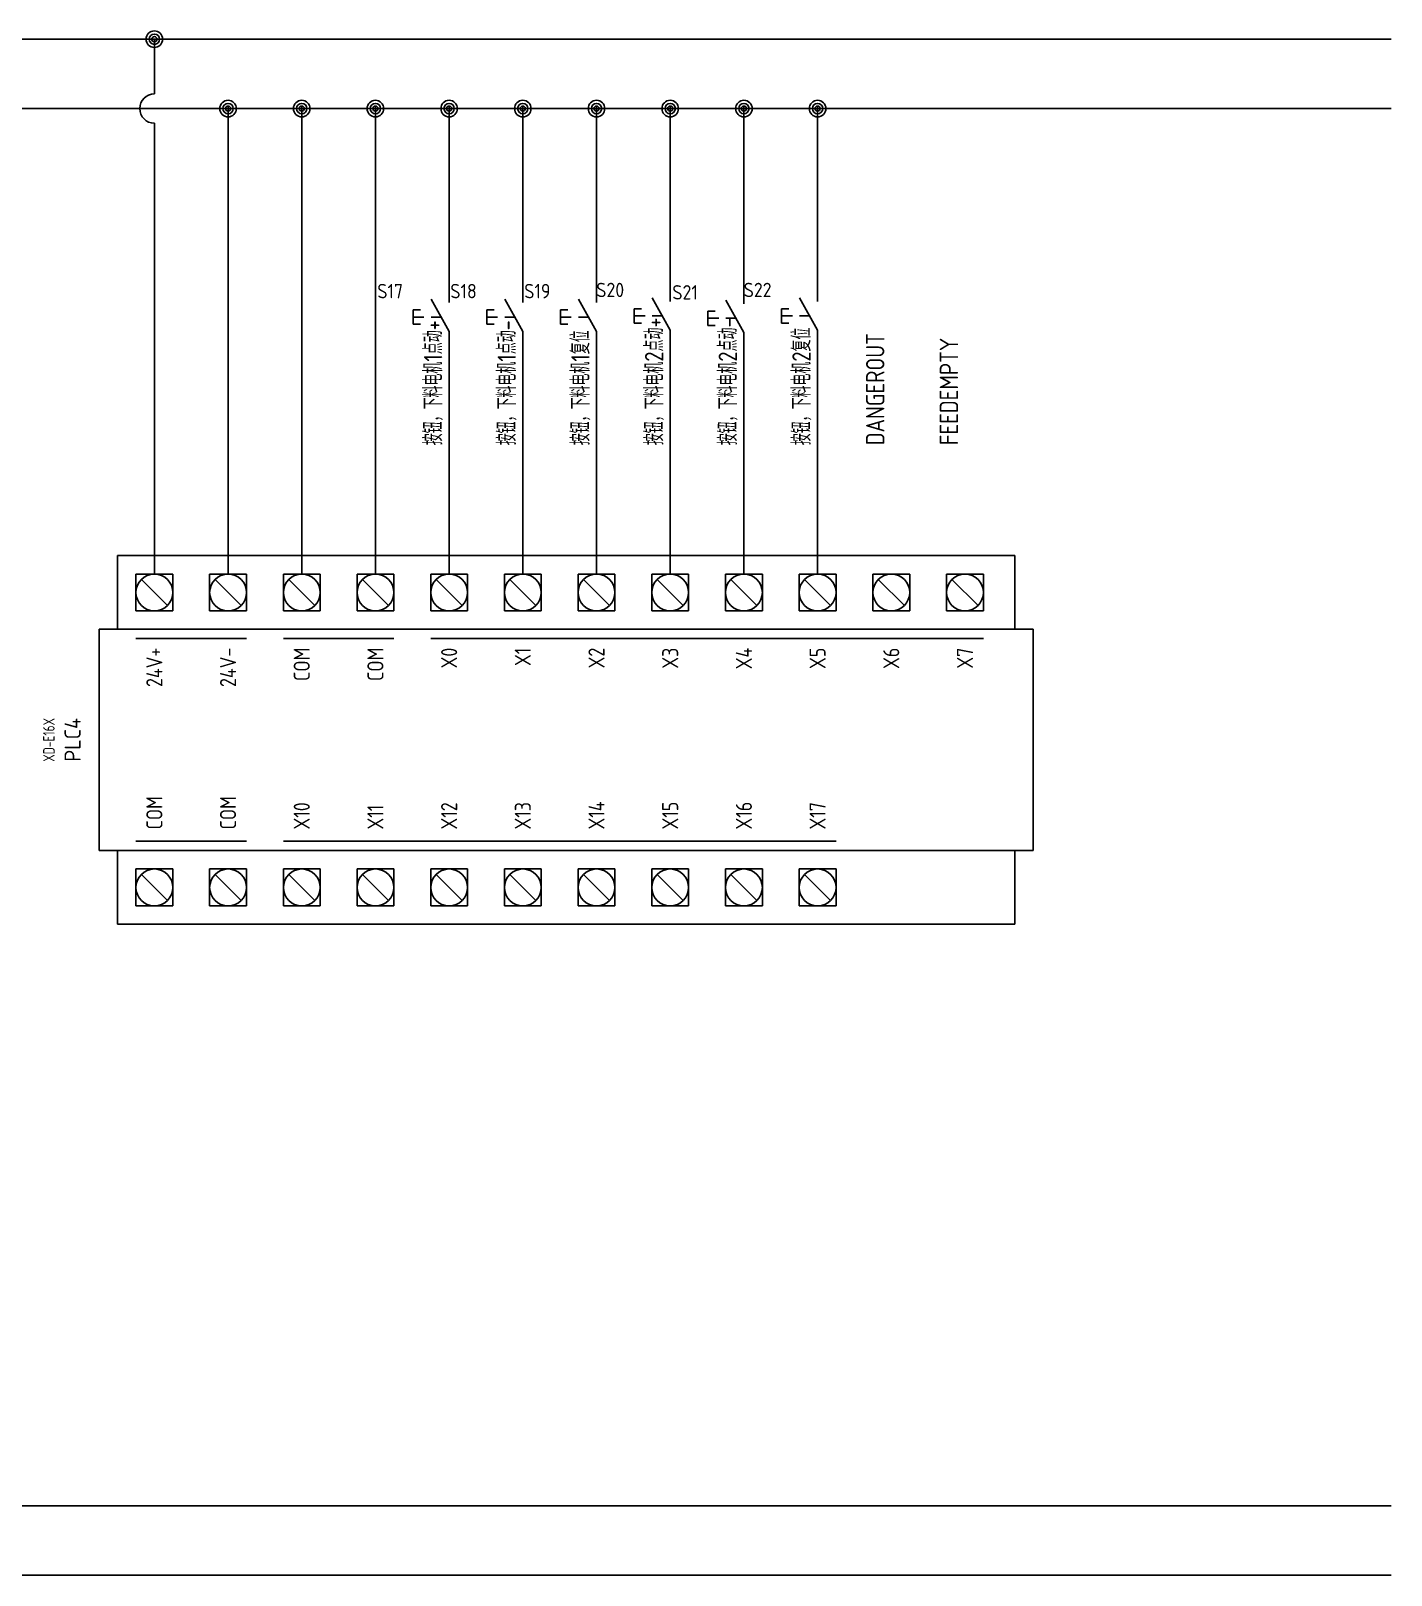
# Model space of a CAD drawing. Header units: millimetres. Extents: x 2028 to 2635, y 1301 to 1597.
# Drawn here: x 2399.1 to 2635.4, y 1303.6 to 1571.6 of the extents above; entities that cross this region are included whole.
import ezdxf
from ezdxf.enums import TextEntityAlignment as Align

# ---------------------------------------------------------------- set-up
doc = ezdxf.new("R2010")
doc.units = ezdxf.units.MM
for name, color, linetype in [('DESC', 150, 'Continuous'), ('SYMS', 7, 'Continuous'), ('TAGS', 150, 'Continuous'), ('TERMS', 123, 'Continuous'), ('WIRES', 7, 'Continuous')]:
    doc.layers.add(name, color=color, linetype=linetype)
doc.styles.add('WD_IEC', font='ISOCP2.shx', dxfattribs={"height": 4, "bigfont": 'gbcbig.shx'})

# ---------------------------------------------------------------- blocks, each defined once
blk = doc.blocks.new('PLCIO_XJEX16')
for p, q in [((-92.38, 39.24), (-92.38, 23.24)), ((102.4, 39.24), (-92.38, 39.24)), ((102.4, 23.24), (102.4, 39.24)), ((-88.38, 27.24), (-88.38, 35.24)), ((-88.38, 35.24), (-80.38, 35.24)), ((-87.21, 34.07), (-81.55, 28.42)), ((-80.38, 35.24), (-80.38, 27.24)), ((-72.38, 27.24), (-72.38, 35.24)), ((-72.38, 35.24), (-64.38, 35.24)), ((-71.21, 34.07), (-65.55, 28.42)), ((-64.38, 35.24), (-64.38, 27.24)), ((-56.38, 27.24), (-56.38, 35.24)), ((-56.38, 35.24), (-48.38, 35.24)), ((-55.21, 34.07), (-49.55, 28.42)), ((-48.38, 35.24), (-48.38, 27.24)), ((-40.38, 27.24), (-40.38, 35.24)), ((-40.38, 27.24), (-40.38, 35.24)), ((-40.38, 35.24), (-32.38, 35.24)), ((-40.38, 35.24), (-32.38, 35.24)), ((-39.21, 34.07), (-33.55, 28.42)), ((-32.38, 35.24), (-32.38, 27.24)), ((-32.38, 35.24), (-32.38, 27.24)), ((-24.38, 27.24), (-24.38, 35.24)), ((-24.38, 35.24), (-16.38, 35.24)), ((-23.21, 34.07), (-17.55, 28.42)), ((-16.38, 35.24), (-16.38, 27.24)), ((-8.38, 27.24), (-8.38, 35.24)), ((-8.38, 35.24), (-0.38, 35.24)), ((-7.21, 34.07), (-1.55, 28.42)), ((-0.38, 35.24), (-0.38, 27.24)), ((7.62, 27.24), (7.62, 35.24)), ((7.62, 35.24), (15.62, 35.24)), ((8.79, 34.07), (14.45, 28.42)), ((15.62, 35.24), (15.62, 27.24)), ((23.62, 27.24), (23.62, 35.24)), ((23.62, 35.24), (31.62, 35.24)), ((24.79, 34.07), (30.45, 28.42)), ((31.62, 35.24), (31.62, 27.24)), ((39.62, 27.24), (39.62, 35.24)), ((39.62, 35.24), (47.62, 35.24)), ((40.79, 34.07), (46.45, 28.42)), ((47.62, 35.24), (47.62, 27.24)), ((55.62, 27.24), (55.62, 35.24)), ((55.62, 35.24), (63.62, 35.24)), ((56.79, 34.07), (62.45, 28.42)), ((63.62, 35.24), (63.62, 27.24)), ((71.62, 27.24), (71.62, 35.24)), ((71.62, 35.24), (79.62, 35.24)), ((72.79, 34.07), (78.45, 28.42)), ((79.62, 35.24), (79.62, 27.24)), ((87.62, 27.24), (87.62, 35.24)), ((87.62, 35.24), (95.62, 35.24)), ((88.79, 34.07), (94.45, 28.42)), ((95.62, 35.24), (95.62, 27.24)), ((-80.38, 27.24), (-88.38, 27.24)), ((-64.38, 27.24), (-72.38, 27.24)), ((-48.38, 27.24), (-56.38, 27.24)), ((-32.38, 27.24), (-40.38, 27.24)), ((-32.38, 27.24), (-40.38, 27.24)), ((-16.38, 27.24), (-24.38, 27.24)), ((-0.38, 27.24), (-8.38, 27.24)), ((15.62, 27.24), (7.62, 27.24)), ((31.62, 27.24), (23.62, 27.24)), ((47.62, 27.24), (39.62, 27.24)), ((63.62, 27.24), (55.62, 27.24)), ((79.62, 27.24), (71.62, 27.24)), ((95.62, 27.24), (87.62, 27.24)), ((-96.38, -24.76), (-96.38, 23.24)), ((-96.38, 23.24), (106.4, 23.24)), ((-88.38, 21.24), (-64.38, 21.24)), ((-56.38, 21.24), (-32.38, 21.24)), ((-24.38, 21.24), (95.62, 21.24)), ((106.4, 23.24), (106.4, -24.76)), ((-88.38, -22.76), (-64.38, -22.76)), ((-56.38, -22.76), (63.62, -22.76)), ((-92.38, -24.76), (-96.38, -24.76)), ((-92.38, -24.76), (-92.38, -40.76)), ((106.4, -24.76), (-92.38, -24.76)), ((102.4, -40.76), (102.4, -24.76)), ((-88.38, -28.76), (-80.38, -28.76)), ((-88.38, -36.76), (-88.38, -28.76)), ((-87.21, -29.93), (-81.55, -35.58)), ((-80.38, -28.76), (-80.38, -36.76)), ((-72.38, -28.76), (-64.38, -28.76)), ((-72.38, -28.76), (-64.38, -28.76)), ((-72.38, -36.76), (-72.38, -28.76)), ((-72.38, -36.76), (-72.38, -28.76)), ((-71.21, -29.93), (-65.55, -35.58)), ((-64.38, -28.76), (-64.38, -36.76)), ((-64.38, -28.76), (-64.38, -36.76)), ((-56.38, -28.76), (-48.38, -28.76)), ((-56.38, -28.76), (-48.38, -28.76)), ((-56.38, -36.76), (-56.38, -28.76)), ((-56.38, -36.76), (-56.38, -28.76)), ((-55.21, -29.93), (-49.55, -35.58)), ((-48.38, -28.76), (-48.38, -36.76)), ((-48.38, -28.76), (-48.38, -36.76)), ((-40.38, -28.76), (-32.38, -28.76)), ((-40.38, -28.76), (-32.38, -28.76)), ((-40.38, -36.76), (-40.38, -28.76)), ((-40.38, -36.76), (-40.38, -28.76)), ((-39.21, -29.93), (-33.55, -35.58)), ((-32.38, -28.76), (-32.38, -36.76)), ((-32.38, -28.76), (-32.38, -36.76)), ((-24.38, -28.76), (-16.38, -28.76)), ((-24.38, -28.76), (-16.38, -28.76)), ((-24.38, -36.76), (-24.38, -28.76)), ((-24.38, -36.76), (-24.38, -28.76)), ((-23.21, -29.93), (-17.55, -35.58)), ((-16.38, -28.76), (-16.38, -36.76)), ((-16.38, -28.76), (-16.38, -36.76)), ((-8.38, -28.76), (-0.38, -28.76)), ((-8.38, -28.76), (-0.38, -28.76)), ((-8.38, -36.76), (-8.38, -28.76)), ((-8.38, -36.76), (-8.38, -28.76)), ((-7.21, -29.93), (-1.55, -35.58)), ((-0.38, -28.76), (-0.38, -36.76)), ((-0.38, -28.76), (-0.38, -36.76)), ((7.62, -28.76), (15.62, -28.76)), ((7.62, -28.76), (15.62, -28.76)), ((7.62, -36.76), (7.62, -28.76)), ((7.62, -36.76), (7.62, -28.76)), ((8.79, -29.93), (14.45, -35.58)), ((15.62, -28.76), (15.62, -36.76)), ((15.62, -28.76), (15.62, -36.76)), ((23.62, -28.76), (31.62, -28.76)), ((23.62, -28.76), (31.62, -28.76)), ((23.62, -36.76), (23.62, -28.76)), ((23.62, -36.76), (23.62, -28.76)), ((24.79, -29.93), (30.45, -35.58)), ((31.62, -28.76), (31.62, -36.76)), ((31.62, -28.76), (31.62, -36.76)), ((39.62, -28.76), (47.62, -28.76)), ((39.62, -28.76), (47.62, -28.76)), ((39.62, -36.76), (39.62, -28.76)), ((39.62, -36.76), (39.62, -28.76)), ((40.79, -29.93), (46.45, -35.58)), ((47.62, -28.76), (47.62, -36.76)), ((47.62, -28.76), (47.62, -36.76)), ((55.62, -28.76), (63.62, -28.76)), ((55.62, -28.76), (63.62, -28.76)), ((55.62, -36.76), (55.62, -28.76)), ((55.62, -36.76), (55.62, -28.76)), ((56.79, -29.93), (62.45, -35.58)), ((63.62, -28.76), (63.62, -36.76)), ((63.62, -28.76), (63.62, -36.76)), ((-80.38, -36.76), (-88.38, -36.76)), ((-64.38, -36.76), (-72.38, -36.76)), ((-64.38, -36.76), (-72.38, -36.76)), ((-48.38, -36.76), (-56.38, -36.76)), ((-48.38, -36.76), (-56.38, -36.76)), ((-32.38, -36.76), (-40.38, -36.76)), ((-32.38, -36.76), (-40.38, -36.76)), ((-16.38, -36.76), (-24.38, -36.76)), ((-16.38, -36.76), (-24.38, -36.76)), ((-0.38, -36.76), (-8.38, -36.76)), ((-0.38, -36.76), (-8.38, -36.76)), ((15.62, -36.76), (7.62, -36.76)), ((15.62, -36.76), (7.62, -36.76)), ((31.62, -36.76), (23.62, -36.76)), ((31.62, -36.76), (23.62, -36.76)), ((47.62, -36.76), (39.62, -36.76)), ((47.62, -36.76), (39.62, -36.76)), ((63.62, -36.76), (55.62, -36.76)), ((63.62, -36.76), (55.62, -36.76)), ((-92.38, -40.76), (102.4, -40.76))]:
    blk.add_line(p, q)
for centre in [(-84.38, 31.24), (-68.38, 31.24), (-52.38, 31.24), (-36.38, 31.24), (-20.38, 31.24), (-4.38, 31.24), (11.62, 31.24), (27.62, 31.24), (43.62, 31.24), (59.62, 31.24), (75.62, 31.24), (91.62, 31.24), (-84.38, -32.76), (-68.38, -32.76), (-52.38, -32.76), (-36.38, -32.76), (-20.38, -32.76), (-4.38, -32.76), (11.62, -32.76), (27.62, -32.76), (43.62, -32.76), (59.62, -32.76)]:
    blk.add_circle(centre, 4)
at = {"style": 'WD_IEC'}
for tag, p, width in [('DESCA45', (-21.88, 63.17), 0.9), ('DESCA46', (-5.88, 63.17), 0.9), ('DESCA47', (10.12, 63.17), 0.9), ('DESCA48', (26.12, 63.17), 0.9), ('DESCB48', (33.11, 63.17), 0.9), ('DESCA49', (42.12, 63.17), 0.9), ('DESCB45', (-14.89, 63.17), 0.9), ('DESCB46', (1.11, 63.17), 0.9), ('DESCB47', (17.11, 63.17), 0.9), ('DESCB49', (49.11, 63.17), 0.9), ('DESCA50', (58.12, 63.17), 0.9), ('DESCB50', (65.11, 63.17), 0.9), ('DESCA51', (74.12, 63.17), 0.9), ('DESCB51', (81.11, 63.17), 0.9), ('DESCA52', (90.12, 63.17), 0.9), ('DESCB52', (97.11, 63.17), 0.9), ('WDTAGALT', (-134.38, -12.76), 0.8)]:
    blk.add_attdef(tag, p, '', height=4, rotation=90, dxfattribs=dict(at, width=width))
at = {"style": 'WD_IEC', "width": 0.9}
for tag, p in [('TERM41', (-82.38, 36.48)), ('TERM42', (-66.38, 36.48)), ('TERM43', (-50.38, 36.48)), ('TERM44', (-34.38, 36.48)), ('TERM45', (-18.38, 36.48)), ('TERM46', (-2.38, 36.48)), ('TERM47', (13.62, 36.48)), ('TERM48', (29.62, 36.48)), ('TERM49', (45.62, 36.48)), ('TERM50', (61.62, 36.48)), ('TERM51', (77.62, 36.48)), ('TERM52', (93.62, 36.48))]:
    blk.add_attdef(tag, text='', height=2.5, rotation=90, dxfattribs=at).set_placement(p, align=Align.TOP_LEFT)
at = {"style": 'WD_IEC', "flags": 1}
for tag, p in [('X2TERM41', (-84.38, 35.24)), ('X2TERM42', (-68.38, 35.24)), ('X2TERM43', (-52.38, 35.24)), ('X2TERM44', (-36.38, 35.24)), ('X2TERM45', (-20.38, 35.24)), ('X2TERM46', (-4.38, 35.24)), ('X2TERM47', (11.62, 35.24)), ('X2TERM48', (27.62, 35.24)), ('X2TERM49', (43.62, 35.24)), ('X2TERM50', (59.62, 35.24)), ('X2TERM51', (75.62, 35.24)), ('X2TERM52', (91.62, 35.24)), ('X8TERM01', (-84.38, -36.76)), ('X8TERM02', (-68.38, -36.76)), ('X8TERM03', (-52.38, -36.76)), ('X8TERM04', (-36.38, -36.76)), ('X8TERM05', (-20.38, -36.76)), ('X8TERM06', (-4.38, -36.76)), ('X8TERM07', (11.62, -36.76)), ('X8TERM08', (27.62, -36.76)), ('X8TERM09', (43.62, -36.76)), ('X8TERM10', (59.62, -36.76))]:
    blk.add_attdef(tag, p, '', height=0.35, rotation=90, dxfattribs=at)
at = {"style": 'WD_IEC', "width": 0.9}
for tag, p in [('TERMDESC41', (-84.38, 19.24)), ('TERMDESC42', (-68.38, 19.24)), ('TERMDESC43', (-52.38, 19.24)), ('TERMDESC44', (-36.38, 19.24)), ('TAGA45', (-20.38, 19.24)), ('TAGA46', (-4.38, 19.24)), ('TAGA47', (11.62, 19.24)), ('TAGA48', (27.62, 19.24)), ('TAGA49', (43.62, 19.24)), ('TAGA50', (59.62, 19.24)), ('TAGA51', (75.62, 19.24)), ('TAGA52', (91.62, 19.24))]:
    blk.add_attdef(tag, text='', height=3.5, rotation=90, dxfattribs=at).set_placement(p, align=Align.MIDDLE_RIGHT)
at = {"linetype": 'Continuous', "style": 'WD_IEC', "flags": 9}
for tag, p in [('ASSYCODE', (-123.38, 6.6)), ('FAMILY', (-122.6, 6.63))]:
    blk.add_attdef(tag, text='', height=0.32, rotation=90, dxfattribs=at).set_placement(p, align=Align.CENTER)
at = {"style": 'WD_IEC'}
for tag, p in [('LINE1', (-115.09, -0.76)), ('LINE2', (-110.09, -0.76)), ('TAG1', (-100.38, -0.76))]:
    blk.add_attdef(tag, text='', height=3.5, rotation=90, dxfattribs=at).set_placement(p, align=Align.CENTER)
for tag, width, p in [('INST', 0.8, (-130.54, -0.76)), ('LOC', 0.8, (-127.1, -0.76)), ('MFG', 0.8, (-123.09, -0.76)), ('CAT', 0.9, (-119.59, -0.76)), ('DESC', 0.8, (-106.04, -0.76))]:
    blk.add_attdef(tag, text='', height=2.5, rotation=90, dxfattribs=dict(at, width=width)).set_placement(p, align=Align.CENTER)
at = {"style": 'WD_IEC', "width": 0.9}
for tag, p in [('TERMDESC01', (-84.38, -20.2)), ('TERMDESC02', (-68.38, -20.2)), ('TAGA04', (-36.38, -20.2)), ('TAGA03', (-52.38, -20.2)), ('TAGA05', (-20.38, -20.2)), ('TAGA06', (-4.38, -20.2)), ('TAGA07', (11.62, -20.2)), ('TAGA08', (27.62, -20.2)), ('TAGA09', (43.62, -20.2)), ('TAGA10', (59.62, -20.2))]:
    blk.add_attdef(tag, text='', height=3.5, rotation=90, dxfattribs=at).set_placement(p, align=Align.MIDDLE_LEFT)
for tag, p in [('TERM01', (-82.38, -37.67)), ('TERM02', (-66.38, -37.8)), ('TERM03', (-50.38, -37.8)), ('TERM04', (-34.38, -37.8)), ('TERM05', (-18.38, -37.8)), ('TERM06', (-2.38, -37.8)), ('TERM07', (13.62, -37.8)), ('TERM08', (29.62, -37.8)), ('TERM09', (45.62, -37.8)), ('TERM10', (61.62, -37.8))]:
    blk.add_attdef(tag, text='', height=2.5, rotation=90, dxfattribs=at).set_placement(p, align=Align.TOP_RIGHT)
for tag, p in [('DESCA02', (-69.88, -64.83)), ('DESCB02', (-62.89, -64.83)), ('DESCA03', (-53.88, -64.83)), ('DESCB03', (-46.89, -64.83)), ('DESCA04', (-37.88, -64.83)), ('DESCB04', (-30.89, -64.83)), ('DESCA05', (-21.88, -64.83)), ('DESCB05', (-14.89, -64.83)), ('DESCA06', (-5.88, -64.83)), ('DESCB06', (1.11, -64.83)), ('DESCA07', (10.12, -64.83)), ('DESCB07', (17.11, -64.83)), ('DESCA08', (26.12, -64.83)), ('DESCB08', (33.11, -64.83)), ('DESCA09', (42.12, -64.83)), ('DESCB09', (49.11, -64.83)), ('DESCA10', (58.12, -64.83)), ('DESCB10', (65.11, -64.83))]:
    blk.add_attdef(tag, text='', height=4, rotation=90, dxfattribs=at).set_placement(p, align=Align.RIGHT)
blk = doc.blocks.new('WDDOT')
for radius in [0.72, 0.449, 0.223]:
    blk.add_circle((0, 0), radius)
blk = doc.blocks.new('VPB11')
for p, q in [((0, 7.5), (0, 2.5)), ((0, -2.5), (-3.125, 3.125)), ((-6.25, 1.25), (-6.25, -1.25)), ((-6.25, 1.25), (-5, 1.25)), ((-6.25, 0), (-4.375, 0)), ((-3.125, 0), (-1.389, 0)), ((-6.25, -1.25), (-5, -1.25)), ((0, -2.5), (0, -7.5))]:
    blk.add_line(p, q)
at = {"style": 'WD_IEC'}
for tag, p in [('INST', (-8, 10.25)), ('LOC', (-8, 6.75)), ('TAG1', (-8, 3.25)), ('DESC1', (-8, -10.35)), ('DESC2', (-8, -13.85)), ('DESC3', (-8, -17.35))]:
    blk.add_attdef(tag, text='', height=2.5, dxfattribs=at).set_placement(p, align=Align.RIGHT)
blk.add_attdef('TERM01', text='', height=2, rotation=90, dxfattribs=at).set_placement((-1, 7.5), align=Align.RIGHT)
at = {"style": 'WD_IEC', "flags": 1}
for tag, p, height in [('X2TERM01', (0, 7.5), 0.32), ('CONTACT', (0.5, 4.5), 1), ('COMMON', (1.75, 3.25), 1), ('X1LINK', (0, 0), 0.32), ('ASSYCODE', (1, -4), 1), ('FAMILY', (1, -5.5), 1), ('X8TERM02', (0, -7.5), 0.32), ('CATDESC', (1, -7), 1)]:
    blk.add_attdef(tag, p, '', height=height, dxfattribs=at)
at = {"style": 'WD_IEC', "flags": 9}
for tag, p in [('MFG', (-8.5, -0.25)), ('CAT', (-8.5, -2.75))]:
    blk.add_attdef(tag, text='', height=1.5, dxfattribs=at).set_placement(p, align=Align.RIGHT)
at = {"style": 'WD_IEC'}
blk.add_attdef('TERM02', (-1, -7.5), '', height=2, rotation=90, dxfattribs=at)
at = {"lineweight": 15, "style": 'WD_IEC'}
blk.add_attdef('XREF', text='', height=2.5, dxfattribs=at).set_placement((-8, -6.35), align=Align.RIGHT)

msp = doc.modelspace()

# ---------------------------------------------------------------- linework, layer by layer
at = {"layer": 'WIRES'}
for p, q in [((2053.56, 1570.19), (2635.37, 1570.19)), ((2420.55, 1560.68), (2420.55, 1570.19)), ((2053.56, 1558.14), (2635.37, 1558.14)), ((2433.35, 1477.36), (2433.35, 1558.41)), ((2446.15, 1477.36), (2446.15, 1558.41)), ((2458.95, 1477.36), (2458.95, 1558.41)), ((2471.75, 1529.46), (2471.75, 1558.41)), ((2484.55, 1529.46), (2484.55, 1558.41)), ((2497.35, 1529.46), (2497.35, 1558.41)), ((2510.15, 1529.66), (2510.15, 1558.41)), ((2522.95, 1529.25), (2522.95, 1558.41)), ((2535.75, 1529.66), (2535.75, 1558.41)), ((2420.55, 1477.36), (2420.55, 1555.6)), ((2510.15, 1477.36), (2510.15, 1514.66)), ((2535.75, 1477.36), (2535.75, 1514.66)), ((2471.75, 1477.36), (2471.75, 1514.46)), ((2484.55, 1477.36), (2484.55, 1514.46)), ((2497.35, 1477.36), (2497.35, 1514.46)), ((2522.95, 1477.36), (2522.95, 1514.25)), ((2058.33, 1315.62), (2635.37, 1315.62)), ((2058.33, 1303.57), (2635.37, 1303.57))]:
    msp.add_line(p, q, dxfattribs=at)
msp.add_arc((2420.55, 1558.14), 2.54, 90, 270, dxfattribs=at)

# ---------------------------------------------------------------- block references
at = {"layer": 'SYMS', "xscale": 2, "yscale": 2, "zscale": 2}
for p in [(2420.55, 1570.19), (2433.35, 1558.14), (2446.15, 1558.14), (2458.95, 1558.14), (2471.75, 1558.14), (2484.55, 1558.14), (2497.35, 1558.14), (2510.15, 1558.14), (2522.95, 1558.14), (2535.75, 1558.14)]:
    msp.add_blockref('WDDOT', p, dxfattribs=at)
at = {"layer": 'SYMS'}
ref = msp.add_blockref('VPB11', (2471.75, 1521.96), dxfattribs=at)
ref.add_attrib('TAG1', 'S17', dxfattribs={"layer": 'TAGS', "height": 2.5, "style": 'WD_IEC'}).set_placement((2463.75, 1525.21), align=Align.RIGHT)
ref = msp.add_blockref('VPB11', (2484.55, 1521.96), dxfattribs=at)
ref.add_attrib('TAG1', 'S18', dxfattribs={"layer": 'TAGS', "height": 2.5, "style": 'WD_IEC'}).set_placement((2476.55, 1525.21), align=Align.RIGHT)
ref = msp.add_blockref('VPB11', (2497.35, 1521.96), dxfattribs=at)
ref.add_attrib('TAG1', 'S19', dxfattribs={"layer": 'TAGS', "height": 2.5, "style": 'WD_IEC'}).set_placement((2489.35, 1525.21), align=Align.RIGHT)
ref = msp.add_blockref('VPB11', (2510.15, 1522.16), dxfattribs=at)
ref.add_attrib('TAG1', 'S20', dxfattribs={"layer": 'TAGS', "height": 2.5, "style": 'WD_IEC'}).set_placement((2502.15, 1525.41), align=Align.RIGHT)
ref = msp.add_blockref('VPB11', (2522.95, 1521.75), dxfattribs=at)
ref.add_attrib('TAG1', 'S21', dxfattribs={"layer": 'TAGS', "height": 2.5, "style": 'WD_IEC'}).set_placement((2514.95, 1525), align=Align.RIGHT)
ref = msp.add_blockref('VPB11', (2535.75, 1522.16), dxfattribs=at)
ref.add_attrib('TAG1', 'S22', dxfattribs={"layer": 'TAGS', "height": 2.5, "style": 'WD_IEC'}).set_placement((2527.75, 1525.41), align=Align.RIGHT)
ref = msp.add_blockref('PLCIO_XJEX16', (2488.06, 1449.16), dxfattribs=dict(at, xscale=0.8, yscale=0.8, zscale=0.8))
ref.add_attrib('DESCA45', '按钮，下料电机1点动+', (2470.56, 1499.7), dxfattribs={"layer": 'DESC', "height": 3.2, "rotation": 90, "style": 'WD_IEC', "width": 0.9})
ref.add_attrib('DESCA46', '按钮，下料电机1点动-', (2483.36, 1499.7), dxfattribs={"layer": 'DESC', "height": 3.2, "rotation": 90, "style": 'WD_IEC', "width": 0.9})
ref.add_attrib('TAGA47', 'X2', dxfattribs={"layer": 'TAGS', "height": 2.8, "rotation": 90, "style": 'WD_IEC', "width": 0.9}).set_placement((2497.35, 1464.56), align=Align.MIDDLE_RIGHT)
ref.add_attrib('TAGA05', 'X12', dxfattribs={"layer": 'TAGS', "height": 2.8, "rotation": 90, "style": 'WD_IEC', "width": 0.9}).set_placement((2471.75, 1433), align=Align.MIDDLE_LEFT)
ref.add_attrib('TAGA45', 'X0', dxfattribs={"layer": 'TAGS', "height": 2.8, "rotation": 90, "style": 'WD_IEC', "width": 0.9}).set_placement((2471.75, 1464.56), align=Align.MIDDLE_RIGHT)
ref.add_attrib('TERMDESC43', 'COM', dxfattribs={"layer": 'TERMS', "height": 2.8, "rotation": 90, "style": 'WD_IEC', "width": 0.9}).set_placement((2446.15, 1464.56), align=Align.MIDDLE_RIGHT)
ref.add_attrib('TERMDESC42', '24V-', dxfattribs={"layer": 'TERMS', "height": 2.8, "rotation": 90, "style": 'WD_IEC', "width": 0.9}).set_placement((2433.35, 1464.56), align=Align.MIDDLE_RIGHT)
ref.add_attrib('TERMDESC02', 'COM', dxfattribs={"layer": 'TERMS', "height": 2.8, "rotation": 90, "style": 'WD_IEC', "width": 0.9}).set_placement((2433.35, 1433), align=Align.MIDDLE_LEFT)
ref.add_attrib('TERMDESC01', 'COM', dxfattribs={"layer": 'TERMS', "height": 2.8, "rotation": 90, "style": 'WD_IEC', "width": 0.9}).set_placement((2420.55, 1433), align=Align.MIDDLE_LEFT)
ref.add_attrib('TERMDESC41', '24V+', dxfattribs={"layer": 'TERMS', "height": 2.8, "rotation": 90, "style": 'WD_IEC', "width": 0.9}).set_placement((2420.55, 1464.56), align=Align.MIDDLE_RIGHT)
ref.add_attrib('TAG1', 'PLC4', dxfattribs={"layer": 'TAGS', "height": 2.8, "rotation": 90, "style": 'WD_IEC'}).set_placement((2407.75, 1448.56), align=Align.CENTER)
ref.add_attrib('DESC', 'XD-E16X', dxfattribs={"layer": 'DESC', "height": 2, "rotation": 90, "style": 'WD_IEC', "width": 0.8}).set_placement((2403.23, 1448.56), align=Align.CENTER)
ref.add_attrib('DESCA47', '按钮，下料电机1复位', (2496.16, 1499.7), dxfattribs={"layer": 'DESC', "height": 3.2, "rotation": 90, "style": 'WD_IEC', "width": 0.9})
ref.add_attrib('TAGA03', 'X10', dxfattribs={"layer": 'TAGS', "height": 2.8, "rotation": 90, "style": 'WD_IEC', "width": 0.9}).set_placement((2446.15, 1433), align=Align.MIDDLE_LEFT)
ref.add_attrib('TAGA04', 'X11', dxfattribs={"layer": 'TAGS', "height": 2.8, "rotation": 90, "style": 'WD_IEC', "width": 0.9}).set_placement((2458.95, 1433), align=Align.MIDDLE_LEFT)
ref.add_attrib('TAGA06', 'X13', dxfattribs={"layer": 'TAGS', "height": 2.8, "rotation": 90, "style": 'WD_IEC', "width": 0.9}).set_placement((2484.55, 1433), align=Align.MIDDLE_LEFT)
ref.add_attrib('TAGA07', 'X14', dxfattribs={"layer": 'TAGS', "height": 2.8, "rotation": 90, "style": 'WD_IEC', "width": 0.9}).set_placement((2497.35, 1433), align=Align.MIDDLE_LEFT)
ref.add_attrib('TAGA08', 'X15', dxfattribs={"layer": 'TAGS', "height": 2.8, "rotation": 90, "style": 'WD_IEC', "width": 0.9}).set_placement((2510.15, 1433), align=Align.MIDDLE_LEFT)
ref.add_attrib('TAGA09', 'X16', dxfattribs={"layer": 'TAGS', "height": 2.8, "rotation": 90, "style": 'WD_IEC', "width": 0.9}).set_placement((2522.95, 1433), align=Align.MIDDLE_LEFT)
ref.add_attrib('TAGA10', 'X17', dxfattribs={"layer": 'TAGS', "height": 2.8, "rotation": 90, "style": 'WD_IEC', "width": 0.9}).set_placement((2535.75, 1433), align=Align.MIDDLE_LEFT)
ref.add_attrib('TERMDESC44', 'COM', dxfattribs={"layer": 'TERMS', "height": 2.8, "rotation": 90, "style": 'WD_IEC', "width": 0.9}).set_placement((2458.95, 1464.56), align=Align.MIDDLE_RIGHT)
ref.add_attrib('TAGA46', 'X1', dxfattribs={"layer": 'TAGS', "height": 2.8, "rotation": 90, "style": 'WD_IEC', "width": 0.9}).set_placement((2484.55, 1464.56), align=Align.MIDDLE_RIGHT)
ref.add_attrib('TAGA48', 'X3', dxfattribs={"layer": 'TAGS', "height": 2.8, "rotation": 90, "style": 'WD_IEC', "width": 0.9}).set_placement((2510.15, 1464.56), align=Align.MIDDLE_RIGHT)
ref.add_attrib('DESCA48', '按钮，下料电机2点动+', (2508.96, 1499.7), dxfattribs={"layer": 'DESC', "height": 3.2, "rotation": 90, "style": 'WD_IEC', "width": 0.9})
ref.add_attrib('TAGA49', 'X4', dxfattribs={"layer": 'TAGS', "height": 2.8, "rotation": 90, "style": 'WD_IEC', "width": 0.9}).set_placement((2522.95, 1464.56), align=Align.MIDDLE_RIGHT)
ref.add_attrib('DESCA49', '按钮，下料电机2点动-', (2521.76, 1499.7), dxfattribs={"layer": 'DESC', "height": 3.2, "rotation": 90, "style": 'WD_IEC', "width": 0.9})
ref.add_attrib('TAGA50', 'X5', dxfattribs={"layer": 'TAGS', "height": 2.8, "rotation": 90, "style": 'WD_IEC', "width": 0.9}).set_placement((2535.75, 1464.56), align=Align.MIDDLE_RIGHT)
ref.add_attrib('DESCA50', '按钮，下料电机2复位', (2534.56, 1499.7), dxfattribs={"layer": 'DESC', "height": 3.2, "rotation": 90, "style": 'WD_IEC', "width": 0.9})
ref.add_attrib('TAGA51', 'X6', dxfattribs={"layer": 'TAGS', "height": 2.8, "rotation": 90, "style": 'WD_IEC', "width": 0.9}).set_placement((2548.55, 1464.56), align=Align.MIDDLE_RIGHT)
ref.add_attrib('DESCA51', 'DANGEROUT', (2547.36, 1499.7), dxfattribs={"layer": 'DESC', "height": 3.2, "rotation": 90, "style": 'WD_IEC', "width": 0.9})
ref.add_attrib('TAGA52', 'X7', dxfattribs={"layer": 'TAGS', "height": 2.8, "rotation": 90, "style": 'WD_IEC', "width": 0.9}).set_placement((2561.35, 1464.56), align=Align.MIDDLE_RIGHT)
ref.add_attrib('DESCA52', 'FEEDEMPTY', (2560.16, 1499.7), dxfattribs={"layer": 'DESC', "height": 3.2, "rotation": 90, "style": 'WD_IEC', "width": 0.9})

doc.saveas('drawing.dxf')
